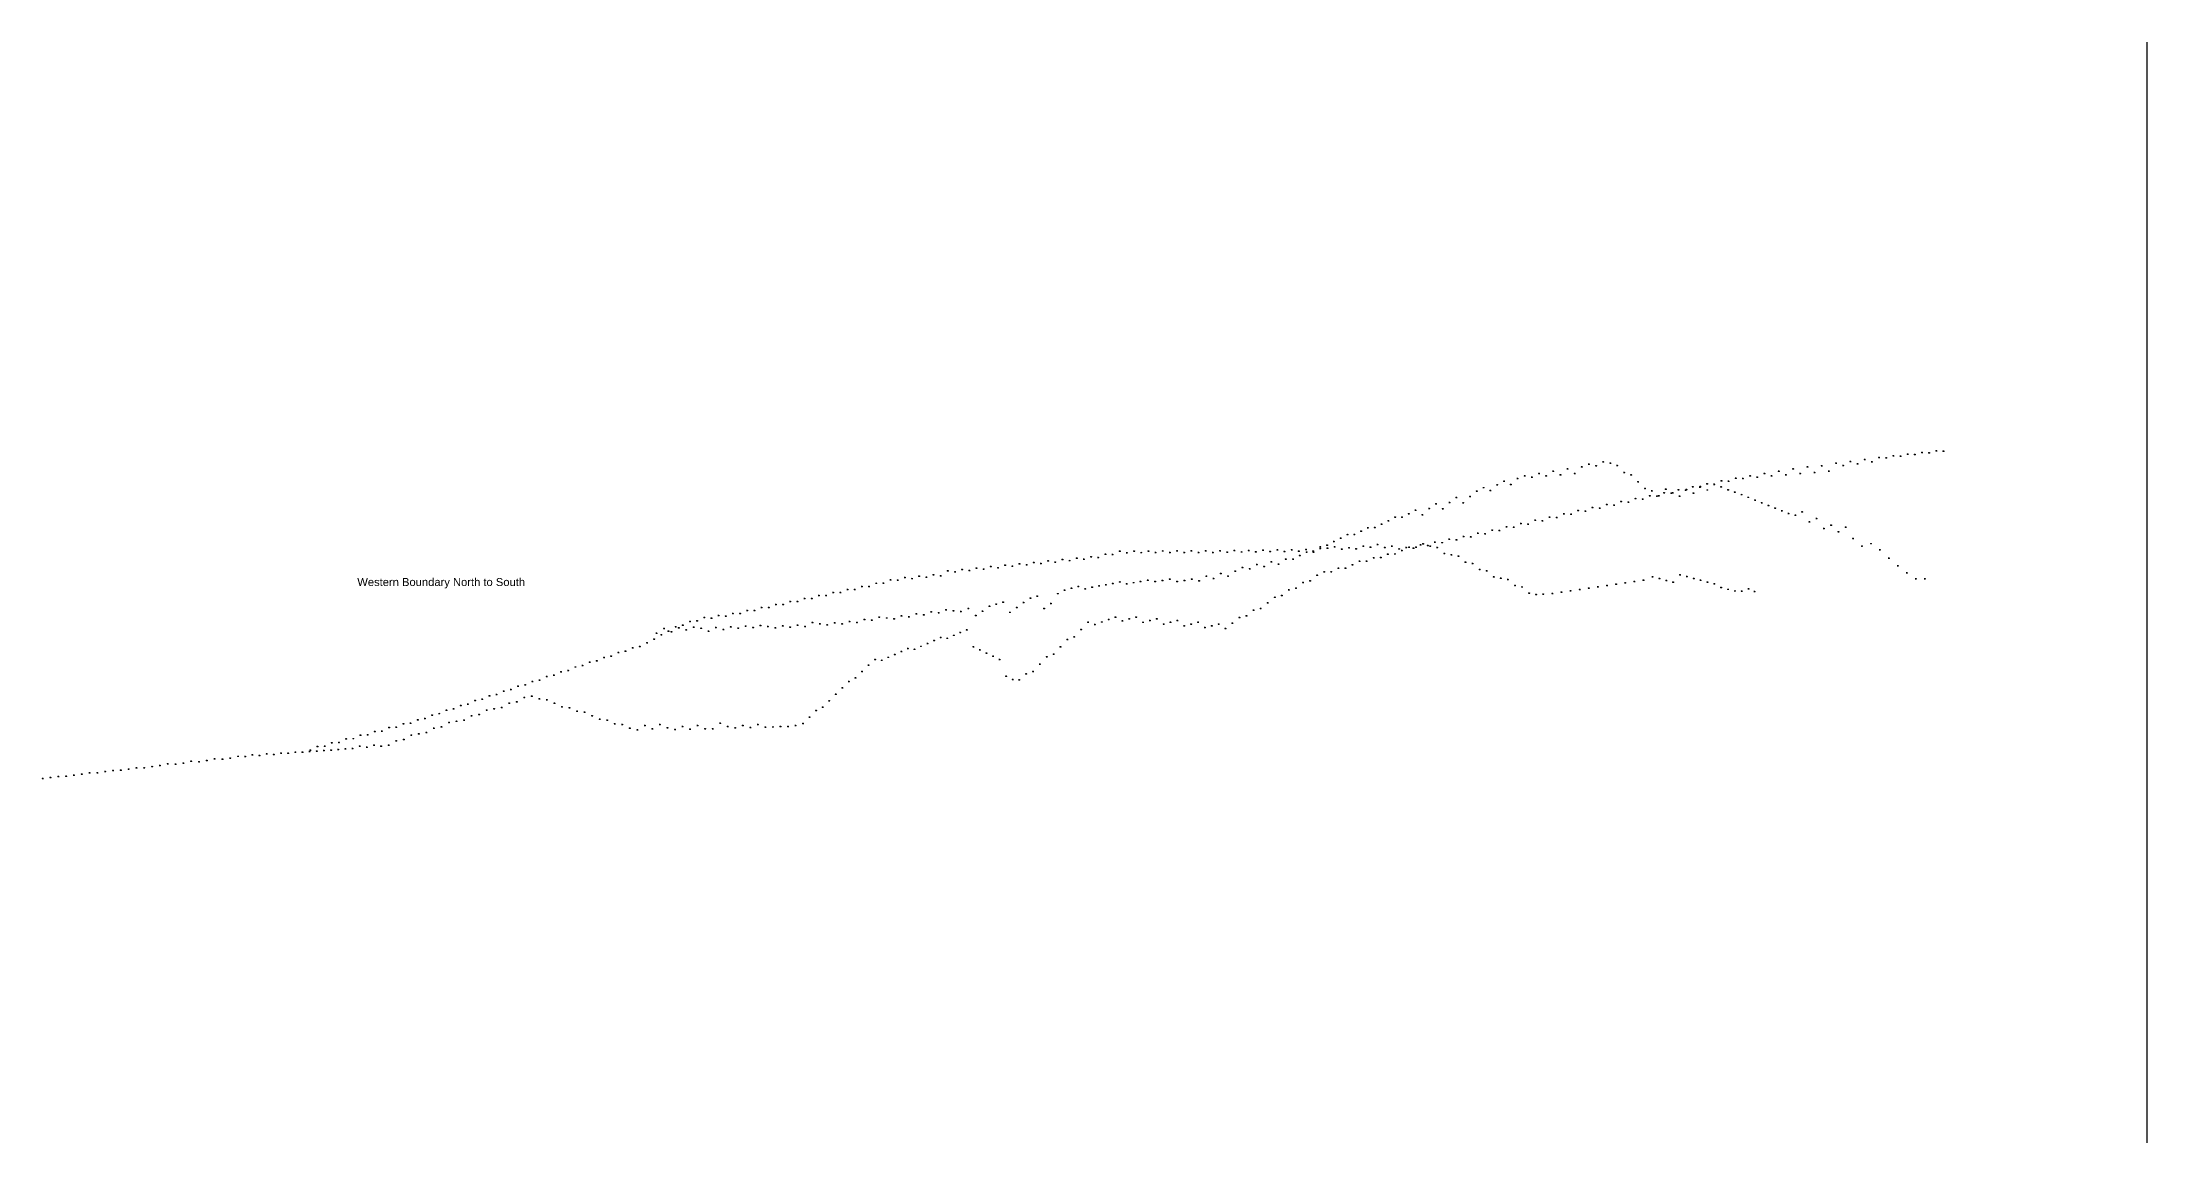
# Model space of a CAD drawing. Header units: millimetres. Extents: x -20 to 139867, y 57001 to 93759.
# Drawn here: x -20 to 65742, y 57001 to 91414 of the extents above; entities that cross this region are included whole.
import ezdxf

# ---------------------------------------------------------------- set-up
doc = ezdxf.new("R2010")
doc.units = ezdxf.units.MM
doc.header["$PDMODE"] = 34
doc.header["$PDSIZE"] = 20
doc.styles.get("Standard").update_dxf_attribs({"font": 'arial.ttf', "height": 100})

msp = doc.modelspace()

# ---------------------------------------------------------------- linework, layer by layer
at = {"color": 6}
msp.add_line((65742.336, 91414.069), (65742.336, 57001.032), dxfattribs=at)
for p in [(48756.322, 78288.079), (48979.213, 78252.458), (45656.673, 77684.78), (45869.153, 77583.115), (46081.633, 77775.851), (46304.523, 77851.263), (46527.414, 77813.426), (46750.305, 77924.058), (46973.196, 77850.277), (47196.086, 77996.853), (47418.977, 77887.127), (47641.868, 78069.648), (47864.759, 77923.978), (48087.65, 78133.319), (48310.54, 78217.855), (48533.431, 78170.169), (49195.609, 78173.844), (49412.005, 77962.268), (49628.401, 77883.654), (49844.797, 77672.077), (52225.154, 77588.323), (43531.873, 76978.559), (43956.833, 77018.246), (44169.313, 77178.342), (44381.793, 77015.769), (44594.273, 77206.535), (44806.753, 77378.126), (45019.233, 77484.996), (45231.713, 77394.825), (45444.193, 77577.909), (50061.193, 77460.501), (50277.589, 77381.887), (50493.985, 77231.859), (50710.382, 77436.475), (50926.778, 77327.987), (51143.174, 77219.498), (51359.57, 77424.115), (51575.966, 77315.626), (51792.362, 77520.243), (52008.758, 77411.754), (52441.551, 77507.882), (52657.947, 77417.95), (52868.116, 77346.635), (53078.286, 77266.327), (53288.455, 77182.524), (53498.625, 77098.721), (53708.795, 77014.918), (53918.964, 76931.115), (41830.778, 76343.361), (42043.509, 76450.441), (42256.24, 76565.164), (42468.971, 76562.127), (42681.702, 76669.207), (42894.434, 76778.775), (43106.913, 76639.189), (43319.393, 76829.956), (43744.353, 76827.479), (54129.134, 76847.312), (54339.303, 76763.509), (54549.473, 76679.706), (54759.643, 76622.553), (54969.812, 76724.983), (55197.053, 76414.742), (55424.293, 76518.649), (55878.775, 76312.314), (40128.929, 75687.064), (40341.66, 75798.749), (40554.392, 75905.829), (40767.123, 76016.181), (40979.854, 76017.515), (41192.585, 76124.595), (41405.316, 76232.875), (41618.047, 76236.28), (55651.534, 76209.379), (56106.015, 76105.98), (56333.256, 76250.289), (56560.496, 75899.646), (56841.286, 75654.12), (57122.076, 75734.248), (37484.544, 74993.529), (37710.362, 74949.681), (37936.181, 75080.004), (38161.999, 75023.248), (38387.818, 75166.48), (38613.637, 75096.816), (38839.455, 75252.117), (39065.274, 75254.137), (39278.005, 75361.218), (39490.736, 75468.298), (39703.467, 75472.903), (39916.198, 75579.983), (57402.866, 75545.156), (57683.656, 75282.342), (57964.446, 75045.259), (32142.562, 74340.093), (32356.18, 74395.851), (32572.053, 74319.327), (32787.927, 74373.617), (33003.801, 74412.041), (33219.675, 74451.921), (33435.548, 74494.102), (33651.422, 74536.282), (33867.296, 74476.763), (34083.17, 74515.188), (34299.043, 74553.612), (34528.296, 74590.271), (34757.549, 74552.611), (34986.802, 74583.933), (35216.055, 74626.929), (35445.308, 74550.792), (35674.56, 74580.857), (35903.813, 74628.135), (36129.632, 74573.677), (36355.45, 74714.611), (36581.269, 74647.245), (36807.088, 74801.086), (37032.906, 74720.813), (37258.725, 74876.113), (58245.236, 74820.109), (58526.026, 74639.866), (58806.817, 74638.356), (58806.817, 74638.356), (58806.817, 74638.356), (28224.291, 73667.267), (28456.196, 73639.33), (28920.006, 73703.455), (29579.146, 73775.988), (29792.764, 73847.939), (30006.382, 73906.718), (30433.618, 73742.076), (30647.236, 73896.442), (30860.854, 74035.237), (31074.472, 74094.016), (31288.09, 73708.163), (31501.708, 73862.53), (31715.326, 74171.262), (31928.944, 74281.314), (19411.905, 73078.039), (19643.81, 72980.601), (19875.715, 73101.841), (20107.62, 73037.173), (20339.524, 73124.059), (20571.429, 73087.819), (20803.334, 72996.308), (21035.239, 73110.037), (21267.144, 73052.88), (21499.049, 73132.255), (21730.954, 73096.015), (21962.859, 73154.473), (22194.764, 73118.233), (22426.669, 73176.691), (22658.573, 73140.451), (22890.478, 73104.211), (23122.383, 73162.669), (23354.288, 73126.429), (23586.193, 73184.887), (23818.098, 73148.647), (24050.003, 73265.563), (24281.908, 73229.323), (24513.813, 73193.083), (24745.718, 73258.906), (24977.622, 73224.353), (25209.527, 73303.054), (25441.432, 73268.501), (25673.337, 73365.269), (25905.242, 73346.644), (26137.147, 73438.705), (26369.052, 73410.769), (26600.957, 73382.832), (26832.862, 73474.893), (27064.766, 73446.956), (27296.671, 73539.018), (27528.576, 73511.081), (27760.481, 73603.143), (27992.386, 73575.206), (28688.101, 73610.801), (29151.911, 73490.121), (29365.528, 73621.622), (30220, 73587.71), (19180, 72933.024)]:
    msp.add_point(p, dxfattribs=at)
at = {"color": 30, "true_color": 0xf26722}
for p in [(56031.425, 78252.458), (56479.027, 78306.807), (56926.629, 78361.156), (57150.43, 78292.023), (57374.231, 78430.673), (57598.032, 78418.668), (57821.833, 78482.148), (58045.633, 78470.143), (58269.434, 78533.624), (58493.235, 78521.619), (58717.036, 78585.099), (58940.837, 78573.094), (59164.638, 78636.575), (59388.439, 78624.569), (59388.439, 78624.569), (59388.439, 78624.569), (52003.01, 77605.825), (52226.811, 77591.867), (52450.611, 77698.737), (52674.412, 77684.78), (52898.213, 77778.468), (53122.014, 77775.851), (53345.815, 77851.263), (53569.616, 77813.426), (53793.417, 77924.058), (54017.218, 77850.277), (54241.018, 77996.853), (54464.819, 77887.127), (54688.62, 78069.648), (54912.421, 77923.978), (55136.222, 78133.319), (55360.023, 77960.829), (55583.824, 78170.169), (55807.625, 78002.6), (56255.226, 78173.844), (56702.828, 78228.193), (48869.797, 76955.436), (49093.598, 76941.478), (49317.399, 77048.349), (49541.2, 77034.391), (49765.001, 77141.261), (49988.802, 77127.303), (50212.603, 77234.174), (50436.404, 77220.216), (50660.204, 77327.087), (50884.005, 77313.129), (51107.806, 77419.999), (51331.607, 77406.041), (51555.408, 77512.912), (51779.209, 77498.954), (46184.187, 76363.352), (46407.988, 76348.854), (46631.789, 76464.45), (46855.59, 76449.953), (47079.39, 76565.548), (47303.191, 76551.051), (47526.992, 76666.647), (47750.793, 76652.149), (47974.594, 76767.745), (48198.395, 76753.247), (48422.196, 76862.523), (48645.997, 76848.565), (39917.762, 75634.511), (40365.364, 75634.498), (41260.568, 75654.167), (41484.368, 75625.737), (41708.169, 75705.87), (41931.97, 75617.204), (42155.771, 75660.2), (42603.373, 75612.306), (43050.975, 75698.782), (43274.775, 75679.291), (43498.576, 75785.257), (43722.377, 75765.766), (43946.178, 75871.733), (44169.979, 75852.242), (44393.78, 75958.959), (44617.581, 75944.461), (44841.382, 76060.057), (45065.183, 76045.56), (45288.983, 76161.155), (45512.784, 76146.658), (45736.585, 76262.254), (45960.386, 76247.756), (29175.32, 74973.079), (29622.922, 75017.228), (29846.723, 74982.675), (30070.524, 75061.376), (30294.325, 75026.824), (30518.125, 75105.525), (30741.926, 75070.972), (30965.727, 75149.674), (31189.528, 75115.121), (31413.329, 75193.822), (31637.13, 75159.269), (31860.931, 75237.971), (32084.732, 75203.418), (32308.533, 75282.119), (32532.333, 75247.567), (32756.134, 75326.268), (32979.935, 75305.099), (33203.736, 75403.898), (33427.537, 75399.078), (33651.338, 75497.877), (33875.139, 75451.51), (34098.94, 75501.94), (34322.74, 75453.347), (34546.541, 75503.778), (34770.342, 75455.185), (34994.143, 75505.615), (35217.944, 75457.022), (35441.745, 75507.453), (35665.546, 75458.859), (35889.347, 75509.29), (36113.147, 75460.697), (36336.948, 75511.128), (36560.749, 75462.534), (36784.55, 75512.965), (37008.351, 75467.93), (37232.152, 75518.743), (37455.953, 75474.123), (37679.754, 75524.936), (37903.554, 75480.316), (38127.355, 75531.129), (38351.156, 75486.51), (38574.957, 75537.323), (38798.758, 75492.703), (39022.559, 75543.516), (39246.36, 75498.896), (39470.161, 75549.709), (39693.961, 75505.09), (40141.563, 75592.318), (40589.165, 75564.028), (40812.966, 75606.208), (41036.767, 75574.034), (42379.572, 75567.87), (42827.174, 75592.815), (25146.904, 74301.345), (25370.705, 74303.169), (25594.506, 74395.008), (25818.307, 74396.832), (26042.108, 74494.903), (26265.909, 74501.931), (26489.71, 74601.483), (26713.511, 74596.797), (26937.311, 74675.635), (27161.112, 74640.42), (27384.913, 74719.259), (27608.714, 74684.044), (27832.515, 74762.882), (28056.316, 74727.668), (28280.117, 74885.344), (28503.918, 74850.229), (28727.718, 74928.968), (28951.519, 74894.378), (29399.121, 74938.526), (22013.692, 73645.704), (22237.493, 73647.528), (22461.294, 73739.367), (22685.095, 73741.191), (22908.896, 73833.03), (23132.697, 73834.854), (23356.497, 73926.693), (23580.298, 73928.517), (23804.099, 74020.356), (24027.9, 74022.18), (24251.701, 74114.019), (24475.502, 74115.843), (24699.303, 74207.682), (24923.104, 74209.506), (19551.883, 73000.05), (19775.683, 73136.354), (19999.484, 73188.152), (20223.285, 73302.909), (20447.086, 73323.618), (20670.887, 73424.71), (20894.688, 73406.526), (21118.489, 73490.204), (21342.29, 73472.021), (21566.09, 73555.699), (21789.891, 73553.865), (17985.276, 72329.413), (18209.077, 72372.52), (18432.878, 72479.582), (18656.679, 72522.689), (18880.48, 72637.784), (19104.281, 72750.765), (19328.082, 72887.069), (16194.869, 71728.736), (16418.67, 71771.843), (16642.471, 71878.905), (16866.272, 71922.012), (17090.073, 72029.074), (17313.874, 72072.181), (17537.675, 72179.243), (17761.475, 72222.351), (14180.661, 71020.997), (14404.462, 71128.059), (14628.263, 71171.167), (14852.064, 71278.228), (15075.865, 71321.336), (15299.666, 71428.398), (15523.467, 71471.505), (15747.268, 71578.567), (15971.068, 71621.674), (12166.454, 70377.213), (12390.254, 70420.321), (12614.055, 70527.383), (12837.856, 70570.49), (13061.657, 70677.552), (13285.458, 70720.659), (13509.259, 70827.721), (13733.06, 70870.828), (13956.861, 70977.89), (9928.445, 69748.559), (10152.246, 69757.211), (10376.047, 69867.294), (10599.847, 69875.946), (10823.648, 69986.028), (11047.449, 69994.68), (11271.25, 70104.762), (11495.051, 70119.982), (11718.852, 70227.044), (11942.653, 70270.152), (8361.839, 69282.274), (8585.64, 69392.356), (8809.44, 69401.008), (9033.241, 69511.09), (9257.042, 69519.743), (9480.843, 69629.825), (9704.644, 69638.477)]:
    msp.add_point(p, dxfattribs=at)
for p in [(42688.517, 75622.732), (42688.517, 75622.732), (42909.232, 75623.012), (42909.232, 75623.012), (43129.948, 75728.023), (43129.948, 75728.023), (43350.663, 75661.099), (43350.663, 75661.099), (43571.379, 75619.031), (43571.379, 75619.031), (40481.362, 74965.13), (40481.362, 74965.13), (40702.078, 74969.735), (40702.078, 74969.735), (40922.793, 75076.816), (40922.793, 75076.816), (41143.509, 75183.896), (41143.509, 75183.896), (41364.224, 75188.501), (41364.224, 75188.501), (41584.939, 75295.582), (41584.939, 75295.582), (41805.655, 75300.186), (41805.655, 75300.186), (42026.37, 75407.267), (42026.37, 75407.267), (42247.086, 75411.872), (42247.086, 75411.872), (42467.801, 75517.721), (42467.801, 75517.721), (43792.094, 75430.14), (43792.094, 75430.14), (44012.81, 75388.072), (44012.81, 75388.072), (44233.525, 75346.004), (44233.525, 75346.004), (44454.241, 75157.113), (44454.241, 75157.113), (44674.956, 75115.045), (44674.956, 75115.045), (39157.069, 74341.764), (39157.069, 74341.764), (39377.785, 74515.996), (39377.785, 74515.996), (39598.5, 74571.172), (39598.5, 74571.172), (39819.216, 74745.404), (39819.216, 74745.404), (40039.931, 74853.445), (40039.931, 74853.445), (40260.647, 74858.05), (40260.647, 74858.05), (44895.672, 74926.154), (44895.672, 74926.154), (45116.387, 74884.086), (45116.387, 74884.086), (45337.102, 74695.195), (45337.102, 74695.195), (45557.818, 74653.127), (45557.818, 74653.127), (45778.533, 74611.059), (45778.533, 74611.059), (45999.249, 74422.168), (45999.249, 74422.168), (46219.964, 74380.1), (46219.964, 74380.1), (48021.525, 74304.247), (48021.525, 74304.247), (48306.379, 74345.377), (48306.379, 74345.377), (48591.232, 74386.507), (48591.232, 74386.507), (48876.086, 74427.636), (48876.086, 74427.636), (49160.939, 74468.766), (49160.939, 74468.766), (49445.793, 74509.896), (49445.793, 74509.896), (49730.646, 74551.026), (49730.646, 74551.026), (50015.5, 74592.155), (50015.5, 74592.155), (50300.353, 74699.779), (50300.353, 74699.779), (50514.458, 74640.863), (50514.458, 74640.863), (50728.563, 74584.094), (50728.563, 74584.094), (50942.668, 74529.58), (50942.668, 74529.58), (51156.773, 74760.786), (51156.773, 74760.786), (51370.878, 74704.018), (51370.878, 74704.018), (51584.983, 74647.249), (51584.983, 74647.249), (51799.088, 74590.481), (51799.088, 74590.481), (52013.193, 74533.712), (52013.193, 74533.712), (52227.298, 74476.944), (52227.298, 74476.944), (52441.403, 74363.407), (52441.403, 74363.407), (52655.508, 74306.638), (52655.508, 74306.638), (53297.823, 74320.812), (53297.823, 74320.812), (37832.776, 73653.539), (37832.776, 73653.539), (38053.492, 73708.715), (38053.492, 73708.715), (38274.207, 73882.947), (38274.207, 73882.947), (38494.923, 74057.179), (38494.923, 74057.179), (38715.638, 74112.355), (38715.638, 74112.355), (38936.354, 74286.588), (38936.354, 74286.588), (46440.68, 74191.209), (46440.68, 74191.209), (46661.395, 74149.142), (46661.395, 74149.142), (46882.111, 74157.756), (46882.111, 74157.756), (47166.964, 74180.858), (47166.964, 74180.858), (47451.818, 74221.988), (47451.818, 74221.988), (47736.671, 74263.117), (47736.671, 74263.117), (52869.613, 74255.205), (52869.613, 74255.205), (53083.718, 74252.741), (53083.718, 74252.741), (53485.064, 74240.748), (53485.064, 74240.748), (53485.064, 74240.748), (53485.064, 74240.748), (28873.903, 73036.946), (28873.903, 73036.946), (32444.725, 73047.393), (32444.725, 73047.393), (32659.539, 73275.882), (32659.539, 73275.882), (32874.353, 73210.785), (32874.353, 73210.785), (33089.166, 73285.761), (33089.166, 73285.761), (33303.98, 73360.736), (33303.98, 73360.736), (33518.794, 73435.712), (33518.794, 73435.712), (33733.608, 73318.969), (33733.608, 73318.969), (33948.422, 73385.34), (33948.422, 73385.34), (34163.236, 73440.507), (34163.236, 73440.507), (34378.05, 73275.561), (34378.05, 73275.561), (34592.864, 73330.728), (34592.864, 73330.728), (34807.677, 73385.895), (34807.677, 73385.895), (35022.491, 73220.948), (35022.491, 73220.948), (35237.305, 73276.115), (35237.305, 73276.115), (35452.119, 73331.282), (35452.119, 73331.282), (35666.933, 73166.336), (35666.933, 73166.336), (35881.747, 73221.503), (35881.747, 73221.503), (36096.561, 73276.67), (36096.561, 73276.67), (36311.375, 73111.724), (36311.375, 73111.724), (36526.188, 73166.891), (36526.188, 73166.891), (36741.002, 73222.058), (36741.002, 73222.058), (36955.816, 73079.204), (36955.816, 73079.204), (37170.63, 73249.898), (37170.63, 73249.898), (37391.346, 73424.13), (37391.346, 73424.13), (37612.061, 73479.306), (37612.061, 73479.306), (26827.033, 72367.681), (26827.033, 72367.681), (27031.72, 72461.039), (27031.72, 72461.039), (27236.407, 72431.568), (27236.407, 72431.568), (27441.094, 72524.926), (27441.094, 72524.926), (27645.781, 72618.283), (27645.781, 72618.283), (27850.468, 72711.641), (27850.468, 72711.641), (28055.155, 72804.998), (28055.155, 72804.998), (28259.842, 72775.528), (28259.842, 72775.528), (28464.529, 72868.885), (28464.529, 72868.885), (28669.216, 72962.243), (28669.216, 72962.243), (29078.59, 72512.163), (29078.59, 72512.163), (29283.277, 72412.765), (29283.277, 72412.765), (31800.283, 72509.01), (31800.283, 72509.01), (32015.097, 72737.499), (32015.097, 72737.499), (32229.911, 72818.904), (32229.911, 72818.904), (25598.91, 71738.83), (25598.91, 71738.83), (25803.597, 71940.547), (25803.597, 71940.547), (26008.284, 72117.079), (26008.284, 72117.079), (26212.971, 72087.608), (26212.971, 72087.608), (26417.658, 72180.966), (26417.658, 72180.966), (26622.346, 72274.324), (26622.346, 72274.324), (29487.965, 72313.366), (29487.965, 72313.366), (29692.652, 72213.968), (29692.652, 72213.968), (29897.339, 72114.569), (29897.339, 72114.569), (30941.028, 71742.138), (30941.028, 71742.138), (31155.842, 71970.627), (31155.842, 71970.627), (31370.655, 72199.116), (31370.655, 72199.116), (31585.469, 72280.521), (31585.469, 72280.521), (24780.162, 71026.667), (24780.162, 71026.667), (24984.849, 71228.383), (24984.849, 71228.383), (25189.536, 71430.1), (25189.536, 71430.1), (25394.223, 71537.114), (25394.223, 71537.114), (30102.026, 71589.786), (30102.026, 71589.786), (30306.713, 71490.388), (30306.713, 71490.388), (30511.4, 71479.214), (30511.4, 71479.214), (30726.214, 71660.733), (30726.214, 71660.733), (13400.071, 70357.184), (13400.071, 70357.184), (13635.449, 70397.479), (13635.449, 70397.479), (13870.828, 70533.376), (13870.828, 70533.376), (14106.206, 70573.671), (14106.206, 70573.671), (14341.585, 70613.966), (14341.585, 70613.966), (14576.963, 70749.862), (14576.963, 70749.862), (14812.342, 70790.157), (14812.342, 70790.157), (15047.72, 70926.053), (15047.72, 70926.053), (15283.099, 70966.348), (15283.099, 70966.348), (15518.478, 70884.274), (15518.478, 70884.274), (15753.856, 70857.239), (15753.856, 70857.239), (15989.235, 70745.637), (15989.235, 70745.637), (16224.613, 70634.035), (16224.613, 70634.035), (16459.992, 70607), (16459.992, 70607), (16695.37, 70495.398), (16695.37, 70495.398), (16930.749, 70468.363), (16930.749, 70468.363), (17166.127, 70356.761), (17166.127, 70356.761), (24166.101, 70516.22), (24166.101, 70516.22), (24370.788, 70623.234), (24370.788, 70623.234), (24575.475, 70824.951), (24575.475, 70824.951), (11517.042, 69748.021), (11517.042, 69748.021), (11752.421, 69788.316), (11752.421, 69788.316), (11987.799, 69828.611), (11987.799, 69828.611), (12223.178, 69964.507), (12223.178, 69964.507), (12458.556, 70004.802), (12458.556, 70004.802), (12693.935, 70140.698), (12693.935, 70140.698), (12929.314, 70180.993), (12929.314, 70180.993), (13164.692, 70221.288), (13164.692, 70221.288), (17401.506, 70245.159), (17401.506, 70245.159), (17636.884, 70218.124), (17636.884, 70218.124), (17872.263, 70106.522), (17872.263, 70106.522), (18107.642, 70079.486), (18107.642, 70079.486), (18343.02, 69967.885), (18343.02, 69967.885), (18578.399, 69912.477), (18578.399, 69912.477), (18813.777, 70049.853), (18813.777, 70049.853), (19049.156, 69947.038), (19049.156, 69947.038), (19284.534, 70084.414), (19284.534, 70084.414), (19519.913, 69981.598), (19519.913, 69981.598), (19755.291, 69921.257), (19755.291, 69921.257), (19990.67, 70016.158), (19990.67, 70016.158), (20226.048, 69934.713), (20226.048, 69934.713), (20461.427, 70050.719), (20461.427, 70050.719), (20696.806, 69948.169), (20696.806, 69948.169), (20932.184, 69949.041), (20932.184, 69949.041), (21167.563, 70119.84), (21167.563, 70119.84), (21402.941, 70017.024), (21402.941, 70017.024), (21638.32, 69975.952), (21638.32, 69975.952), (21873.698, 70051.585), (21873.698, 70051.585), (22109.077, 69989.408), (22109.077, 69989.408), (22344.455, 70086.145), (22344.455, 70086.145), (22579.834, 70002.864), (22579.834, 70002.864), (22815.212, 70003.736), (22815.212, 70003.736), (23050.591, 70017.89), (23050.591, 70017.89), (23285.969, 70017.192), (23285.969, 70017.192), (23521.348, 70052.45), (23521.348, 70052.45), (23756.727, 70112.787), (23756.727, 70112.787), (23961.414, 70314.504), (23961.414, 70314.504), (5859.38, 69030.852), (5859.38, 69030.852), (6103.52, 69086.169), (6103.52, 69086.169), (6327.121, 69080.637), (6327.121, 69080.637), (6550.721, 69133.474), (6550.721, 69133.474), (6774.322, 69114.501), (6774.322, 69114.501), (6997.922, 69160.402), (6997.922, 69160.402), (7221.522, 69148.366), (7221.522, 69148.366), (7445.123, 69187.33), (7445.123, 69187.33), (7668.723, 69182.23), (7668.723, 69182.23), (7892.324, 69214.258), (7892.324, 69214.258), (8115.924, 69216.094), (8115.924, 69216.094), (8339.524, 69241.186), (8339.524, 69241.186), (8563.125, 69249.959), (8563.125, 69249.959), (8786.725, 69268.114), (8786.725, 69268.114), (9010.325, 69283.823), (9010.325, 69283.823), (9233.926, 69300.846), (9233.926, 69300.846), (9457.526, 69317.687), (9457.526, 69317.687), (9681.127, 69334.71), (9681.127, 69334.71), (9904.727, 69407.987), (9904.727, 69407.987), (10128.327, 69368.575), (10128.327, 69368.575), (10351.928, 69434.915), (10351.928, 69434.915), (10575.528, 69402.713), (10575.528, 69402.713), (10810.907, 69435.933), (10810.907, 69435.933), (11046.285, 69571.829), (11046.285, 69571.829), (11281.664, 69612.124), (11281.664, 69612.124), (0, 68396.224), (0, 68396.224), (244.141, 68420.277), (244.141, 68420.277), (488.282, 68454.022), (488.282, 68454.022), (732.422, 68463.941), (732.422, 68463.941), (976.563, 68497.687), (976.563, 68497.687), (1220.704, 68531.432), (1220.704, 68531.432), (1464.845, 68570.764), (1464.845, 68570.764), (1708.986, 68575.097), (1708.986, 68575.097), (1953.127, 68608.842), (1953.127, 68608.842), (2197.267, 68647.446), (2197.267, 68647.446), (2441.408, 68652.506), (2441.408, 68652.506), (2685.549, 68686.252), (2685.549, 68686.252), (2929.69, 68724.127), (2929.69, 68724.127), (3173.831, 68729.916), (3173.831, 68729.916), (3417.971, 68763.662), (3417.971, 68763.662), (3662.112, 68800.808), (3662.112, 68800.808), (3906.253, 68856.125), (3906.253, 68856.125), (4150.394, 68841.072), (4150.394, 68841.072), (4394.535, 68877.489), (4394.535, 68877.489), (4638.676, 68932.806), (4638.676, 68932.806), (4882.816, 68918.481), (4882.816, 68918.481), (5126.957, 68954.17), (5126.957, 68954.17), (5371.098, 69009.488), (5371.098, 69009.488), (5615.239, 68995.891), (5615.239, 68995.891)]:
    msp.add_point(p)

# ---------------------------------------------------------------- texts
at = {"color": 30, "true_color": 0xf26722, "insert": (9828.49, 74659.406), "char_height": 250, "attachment_point": 1}
msp.add_mtext_dynamic_manual_height_columns('Western Boundary North to South', width=8712.27164, gutter_width=12.5, heights=[0], dxfattribs=at)

doc.saveas('drawing.dxf')
